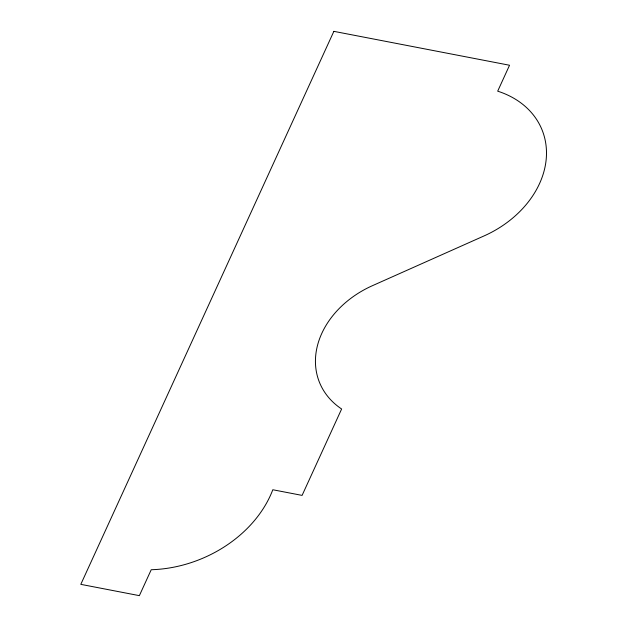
<?xml version="1.0" encoding="UTF-8"?>
<svg xmlns="http://www.w3.org/2000/svg" width="627" height="627" viewBox="0 0 627 627"><rect width="100%" height="100%" fill="white"/><g stroke="black" fill="none" stroke-linecap="round" stroke-linejoin="round"><path stroke-width="0.94" d="M333.862 31.35L80.805 584.348L139.366 595.65L151.225 569.731A115.282 90.217 -22 0 0 272.808 489.75L302.089 495.393L341.629 408.992A89.293 69.879 -22 0 1 372.383 285.708L484.028 235.94A97.945 76.651 -22 0 0 546.195 159.305A97.945 76.651 -22 0 0 497.689 91.166L509.547 65.247L333.862 31.35"/></g></svg>
